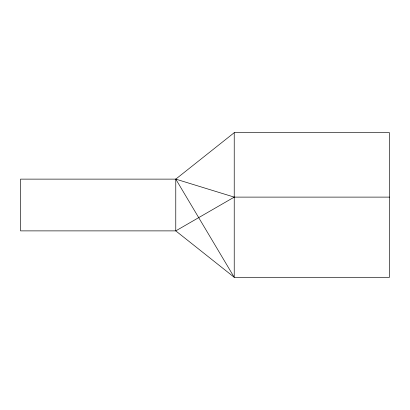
<?xml version="1.0" encoding="UTF-8"?>
<svg xmlns="http://www.w3.org/2000/svg" width="410" height="410" viewBox="0 0 410 410"><rect width="100%" height="100%" fill="white"/><g stroke="black" fill="none" stroke-linecap="round" stroke-linejoin="round"><path stroke-width="0.61" d="M234.228 197.113L175.772 230.881L175.772 179.124L234.228 132.696L389.5 132.696L389.5 277.303L234.228 277.303L175.772 230.881L20.541 230.881L20.541 179.124L175.772 179.124L234.228 197.113L389.5 197.113M175.772 179.124L234.228 277.303L234.228 132.696"/></g></svg>
